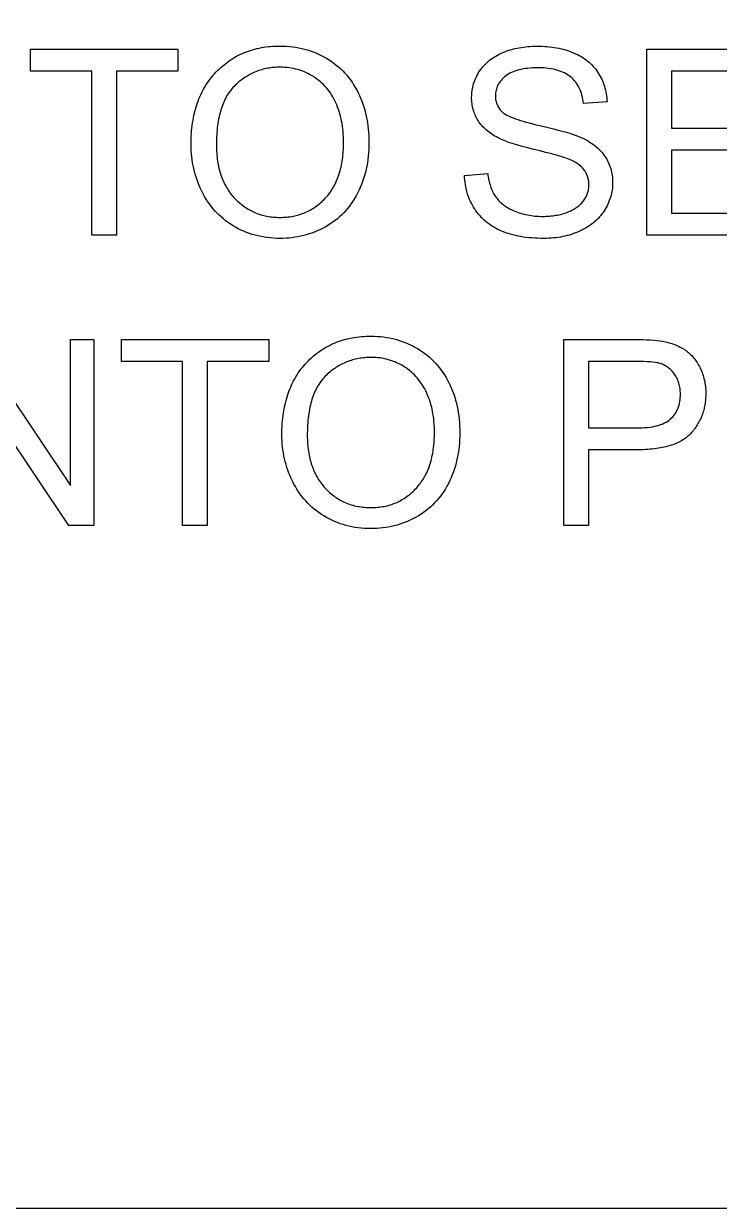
# Model space of a CAD drawing. Extents: x 0 to 4891, y -5350 to 5.
# Drawn here: x 1268 to 1615, y -5350 to -4759 of the extents above; entities that cross this region are included whole.
import ezdxf

# ---------------------------------------------------------------- set-up
doc = ezdxf.new("R2010")
doc.units = 0
doc.layers.add('Default_Layer', color=1, linetype='CONTINUOUS')

msp = doc.modelspace()

# ---------------------------------------------------------------- linework, layer by layer
at = {"layer": 'Default_Layer'}
for points in [[(0, -5350.08), (3813.58, -5350.08), (3813.58, -3124.06), (0, -3124.06), (0, -5350.08)], [(1302.39, -4864.93), (1302.39, -4783.16), (1271.85, -4783.16), (1271.85, -4772.22), (1345.33, -4772.22), (1345.33, -4783.16), (1314.66, -4783.16), (1314.66, -4864.93), (1302.39, -4864.93)], [(1351.85, -4819.78), (1351.86, -4818.35), (1351.89, -4816.93), (1351.96, -4815.54), (1352.04, -4814.17), (1352.15, -4812.81), (1352.28, -4811.48), (1352.44, -4810.16), (1352.62, -4808.87), (1352.83, -4807.59), (1353.06, -4806.34), (1353.31, -4805.1), (1353.59, -4803.88), (1353.89, -4802.69), (1354.22, -4801.51), (1354.57, -4800.35), (1354.94, -4799.21), (1355.34, -4798.09), (1355.77, -4796.99), (1356.22, -4795.91), (1356.69, -4794.85), (1357.18, -4793.81), (1357.7, -4792.79), (1358.25, -4791.79), (1358.82, -4790.81), (1359.41, -4789.85), (1360.03, -4788.91), (1360.67, -4787.99), (1361.34, -4787.08), (1362.03, -4786.2), (1362.74, -4785.34), (1363.48, -4784.49), (1364.24, -4783.67), (1365.02, -4782.86), (1365.82, -4782.08), (1366.63, -4781.33), (1367.45, -4780.6), (1368.29, -4779.9), (1369.14, -4779.22), (1370.01, -4778.57), (1370.89, -4777.94), (1371.78, -4777.34), (1372.69, -4776.77), (1373.61, -4776.22), (1374.55, -4775.69), (1375.5, -4775.19), (1376.47, -4774.72), (1377.45, -4774.27), (1378.44, -4773.85), (1379.45, -4773.46), (1380.47, -4773.09), (1381.5, -4772.74), (1382.55, -4772.42), (1383.61, -4772.13), (1384.69, -4771.86), (1385.78, -4771.61), (1386.89, -4771.4), (1388.01, -4771.21), (1389.14, -4771.04), (1390.29, -4770.9), (1391.45, -4770.78), (1392.63, -4770.69), (1393.82, -4770.63), (1395.02, -4770.59), (1396.24, -4770.58), (1397.84, -4770.6), (1399.41, -4770.68), (1400.97, -4770.8), (1402.5, -4770.96), (1404.02, -4771.18), (1405.51, -4771.44), (1406.99, -4771.75), (1408.45, -4772.11), (1409.88, -4772.52), (1411.3, -4772.98), (1412.7, -4773.48), (1414.07, -4774.03), (1415.43, -4774.63), (1416.77, -4775.28), (1418.09, -4775.97), (1419.39, -4776.71), (1420.66, -4777.5), (1421.89, -4778.32), (1423.08, -4779.19), (1424.23, -4780.09), (1425.35, -4781.02), (1426.42, -4782), (1427.46, -4783.01), (1428.46, -4784.07), (1429.42, -4785.16), (1430.34, -4786.28), (1431.23, -4787.45), (1432.07, -4788.65), (1432.88, -4789.9), (1433.65, -4791.18), (1434.38, -4792.5), (1435.07, -4793.85), (1435.73, -4795.23), (1436.34, -4796.63), (1436.92, -4798.06), (1437.45, -4799.51), (1437.94, -4800.98), (1438.38, -4802.48), (1438.79, -4803.99), (1439.15, -4805.54), (1439.47, -4807.1), (1439.74, -4808.69), (1439.98, -4810.3), (1440.17, -4811.93), (1440.32, -4813.59), (1440.42, -4815.27), (1440.49, -4816.98), (1440.51, -4818.71), (1440.49, -4820.46), (1440.42, -4822.18), (1440.31, -4823.89), (1440.15, -4825.57), (1439.95, -4827.23), (1439.71, -4828.86), (1439.42, -4830.48), (1439.09, -4832.06), (1438.71, -4833.63), (1438.29, -4835.17), (1437.82, -4836.69), (1437.31, -4838.19), (1436.75, -4839.66), (1436.15, -4841.11), (1435.51, -4842.54), (1434.82, -4843.94), (1434.09, -4845.31), (1433.32, -4846.64), (1432.52, -4847.92), (1431.67, -4849.17), (1430.8, -4850.37), (1429.88, -4851.53), (1428.93, -4852.65), (1427.94, -4853.72), (1426.91, -4854.76), (1425.85, -4855.75), (1424.75, -4856.7), (1423.61, -4857.61), (1422.44, -4858.48), (1421.23, -4859.3), (1419.98, -4860.08), (1418.69, -4860.82), (1417.38, -4861.51), (1416.06, -4862.16), (1414.72, -4862.76), (1413.37, -4863.31), (1412.01, -4863.82), (1410.63, -4864.29), (1409.25, -4864.71), (1407.85, -4865.09), (1406.43, -4865.43), (1405.01, -4865.71), (1403.57, -4865.96), (1402.11, -4866.16), (1400.65, -4866.31), (1399.17, -4866.43), (1397.68, -4866.49), (1396.18, -4866.51), (1394.55, -4866.49), (1392.95, -4866.42), (1391.37, -4866.29), (1389.81, -4866.12), (1388.27, -4865.9), (1386.75, -4865.63), (1385.26, -4865.3), (1383.78, -4864.93), (1382.33, -4864.51), (1380.9, -4864.04), (1379.49, -4863.53), (1378.11, -4862.96), (1376.74, -4862.34), (1375.4, -4861.67), (1374.08, -4860.96), (1372.78, -4860.19), (1371.51, -4859.38), (1370.28, -4858.54), (1369.09, -4857.66), (1367.94, -4856.74), (1366.82, -4855.79), (1365.75, -4854.8), (1364.72, -4853.77), (1363.72, -4852.71), (1362.76, -4851.62), (1361.85, -4850.48), (1360.97, -4849.31), (1360.13, -4848.11), (1359.33, -4846.87), (1358.56, -4845.59), (1357.84, -4844.28), (1357.16, -4842.93), (1356.52, -4841.55), (1355.91, -4840.17), (1355.35, -4838.78), (1354.83, -4837.38), (1354.36, -4835.96), (1353.92, -4834.54), (1353.53, -4833.11), (1353.17, -4831.67), (1352.86, -4830.22), (1352.59, -4828.76), (1352.36, -4827.29), (1352.18, -4825.8), (1352.03, -4824.31), (1351.93, -4822.81), (1351.87, -4821.3), (1351.85, -4819.78)], [(1488.13, -4835.15), (1499.7, -4834.14), (1499.81, -4835), (1499.94, -4835.84), (1500.09, -4836.66), (1500.25, -4837.46), (1500.43, -4838.24), (1500.62, -4839.01), (1500.83, -4839.75), (1501.06, -4840.48), (1501.31, -4841.18), (1501.57, -4841.87), (1501.85, -4842.54), (1502.14, -4843.18), (1502.46, -4843.81), (1502.79, -4844.42), (1503.13, -4845.01), (1503.5, -4845.58), (1503.89, -4846.13), (1504.31, -4846.66), (1504.75, -4847.18), (1505.22, -4847.69), (1505.71, -4848.19), (1506.24, -4848.67), (1506.78, -4849.14), (1507.35, -4849.6), (1507.95, -4850.04), (1508.57, -4850.47), (1509.22, -4850.89), (1509.9, -4851.3), (1510.6, -4851.69), (1511.33, -4852.07), (1512.08, -4852.44), (1512.86, -4852.79), (1513.65, -4853.12), (1514.46, -4853.43), (1515.28, -4853.72), (1516.12, -4853.98), (1516.96, -4854.23), (1517.82, -4854.45), (1518.69, -4854.65), (1519.57, -4854.83), (1520.47, -4854.99), (1521.38, -4855.13), (1522.3, -4855.25), (1523.23, -4855.34), (1524.18, -4855.42), (1525.13, -4855.47), (1526.1, -4855.5), (1527.08, -4855.51), (1527.96, -4855.5), (1528.81, -4855.48), (1529.66, -4855.44), (1530.49, -4855.38), (1531.31, -4855.31), (1532.12, -4855.22), (1532.91, -4855.11), (1533.69, -4854.99), (1534.46, -4854.85), (1535.22, -4854.7), (1535.96, -4854.52), (1536.69, -4854.34), (1537.41, -4854.13), (1538.11, -4853.91), (1538.8, -4853.68), (1539.48, -4853.42), (1540.14, -4853.16), (1540.78, -4852.88), (1541.4, -4852.59), (1541.99, -4852.29), (1542.57, -4851.97), (1543.12, -4851.65), (1543.65, -4851.31), (1544.16, -4850.96), (1544.65, -4850.6), (1545.11, -4850.22), (1545.56, -4849.84), (1545.98, -4849.44), (1546.38, -4849.03), (1546.76, -4848.61), (1547.11, -4848.18), (1547.45, -4847.73), (1547.77, -4847.27), (1548.07, -4846.81), (1548.35, -4846.33), (1548.61, -4845.86), (1548.85, -4845.38), (1549.07, -4844.89), (1549.26, -4844.4), (1549.44, -4843.91), (1549.6, -4843.41), (1549.73, -4842.9), (1549.84, -4842.39), (1549.94, -4841.87), (1550.01, -4841.35), (1550.06, -4840.83), (1550.09, -4840.3), (1550.1, -4839.76), (1550.09, -4839.22), (1550.06, -4838.69), (1550.02, -4838.17), (1549.95, -4837.65), (1549.86, -4837.15), (1549.75, -4836.65), (1549.62, -4836.16), (1549.47, -4835.69), (1549.3, -4835.22), (1549.12, -4834.75), (1548.91, -4834.3), (1548.68, -4833.86), (1548.43, -4833.42), (1548.17, -4833), (1547.88, -4832.58), (1547.57, -4832.18), (1547.25, -4831.77), (1546.89, -4831.37), (1546.51, -4830.98), (1546.1, -4830.6), (1545.67, -4830.22), (1545.21, -4829.86), (1544.73, -4829.5), (1544.22, -4829.16), (1543.69, -4828.82), (1543.13, -4828.48), (1542.54, -4828.16), (1541.93, -4827.85), (1541.29, -4827.54), (1540.63, -4827.24), (1539.94, -4826.95), (1539.23, -4826.67), (1538.15, -4826.29), (1536.8, -4825.85), (1535.16, -4825.36), (1533.23, -4824.82), (1531.03, -4824.24), (1528.54, -4823.6), (1525.77, -4822.92), (1522.72, -4822.18), (1519.65, -4821.41), (1516.81, -4820.66), (1514.22, -4819.91), (1511.86, -4819.18), (1510.77, -4818.82), (1509.74, -4818.46), (1508.77, -4818.1), (1507.86, -4817.75), (1507.01, -4817.4), (1506.22, -4817.05), (1505.49, -4816.71), (1504.82, -4816.37), (1504.01, -4815.92), (1503.22, -4815.47), (1502.45, -4815), (1501.71, -4814.52), (1501, -4814.03), (1500.32, -4813.53), (1499.66, -4813.01), (1499.02, -4812.48), (1498.41, -4811.93), (1497.83, -4811.38), (1497.28, -4810.81), (1496.75, -4810.22), (1496.25, -4809.63), (1495.77, -4809.02), (1495.32, -4808.4), (1494.9, -4807.76), (1494.5, -4807.11), (1494.14, -4806.45), (1493.8, -4805.78), (1493.48, -4805.1), (1493.19, -4804.41), (1492.93, -4803.71), (1492.69, -4803), (1492.48, -4802.28), (1492.29, -4801.55), (1492.12, -4800.81), (1491.99, -4800.07), (1491.87, -4799.31), (1491.78, -4798.54), (1491.72, -4797.77), (1491.68, -4796.99), (1491.67, -4796.19), (1491.69, -4795.32), (1491.73, -4794.45), (1491.81, -4793.59), (1491.92, -4792.74), (1492.06, -4791.9), (1492.23, -4791.06), (1492.43, -4790.23), (1492.67, -4789.41), (1492.93, -4788.59), (1493.23, -4787.79), (1493.55, -4786.99), (1493.91, -4786.2), (1494.3, -4785.41), (1494.72, -4784.63), (1495.17, -4783.86), (1495.65, -4783.1), (1496.17, -4782.35), (1496.71, -4781.61), (1497.28, -4780.91), (1497.88, -4780.22), (1498.5, -4779.56), (1499.16, -4778.92), (1499.84, -4778.3), (1500.56, -4777.71), (1501.3, -4777.14), (1502.07, -4776.59), (1502.87, -4776.07), (1503.69, -4775.57), (1504.55, -4775.09), (1505.43, -4774.64), (1506.35, -4774.21), (1507.29, -4773.8), (1508.25, -4773.42), (1509.23, -4773.06), (1510.22, -4772.73), (1511.22, -4772.42), (1512.24, -4772.14), (1513.27, -4771.88), (1514.31, -4771.64), (1515.37, -4771.43), (1516.44, -4771.25), (1517.52, -4771.09), (1518.62, -4770.95), (1519.73, -4770.84), (1520.85, -4770.75), (1521.99, -4770.69), (1523.14, -4770.66), (1524.3, -4770.64), (1525.58, -4770.66), (1526.84, -4770.7), (1528.08, -4770.76), (1529.3, -4770.85), (1530.5, -4770.97), (1531.69, -4771.11), (1532.85, -4771.28), (1533.99, -4771.48), (1535.12, -4771.7), (1536.22, -4771.95), (1537.31, -4772.23), (1538.38, -4772.53), (1539.42, -4772.86), (1540.45, -4773.21), (1541.46, -4773.59), (1542.45, -4773.99), (1543.43, -4774.42), (1544.37, -4774.87), (1545.29, -4775.34), (1546.18, -4775.84), (1547.03, -4776.36), (1547.86, -4776.91), (1548.67, -4777.48), (1549.44, -4778.07), (1550.18, -4778.69), (1550.9, -4779.34), (1551.59, -4780.01), (1552.25, -4780.71), (1552.88, -4781.43), (1553.48, -4782.17), (1554.05, -4782.94), (1554.59, -4783.73), (1555.11, -4784.55), (1555.59, -4785.37), (1556.05, -4786.21), (1556.47, -4787.07), (1556.86, -4787.93), (1557.22, -4788.81), (1557.55, -4789.7), (1557.85, -4790.61), (1558.12, -4791.53), (1558.36, -4792.46), (1558.57, -4793.41), (1558.74, -4794.37), (1558.89, -4795.34), (1559.01, -4796.33), (1559.09, -4797.33), (1559.15, -4798.34), (1547.38, -4799.23), (1547.25, -4798.15), (1547.08, -4797.1), (1546.87, -4796.08), (1546.63, -4795.1), (1546.35, -4794.15), (1546.03, -4793.24), (1545.68, -4792.36), (1545.3, -4791.51), (1544.88, -4790.7), (1544.42, -4789.92), (1543.93, -4789.17), (1543.4, -4788.46), (1542.84, -4787.78), (1542.24, -4787.14), (1541.6, -4786.52), (1540.93, -4785.95), (1540.23, -4785.4), (1539.49, -4784.89), (1538.71, -4784.42), (1537.89, -4783.98), (1537.02, -4783.58), (1536.12, -4783.21), (1535.17, -4782.88), (1534.18, -4782.58), (1533.15, -4782.32), (1532.09, -4782.09), (1530.98, -4781.9), (1529.82, -4781.74), (1528.63, -4781.61), (1527.4, -4781.53), (1526.12, -4781.47), (1524.81, -4781.46), (1523.44, -4781.47), (1522.12, -4781.52), (1520.85, -4781.6), (1519.62, -4781.71), (1518.44, -4781.86), (1517.31, -4782.03), (1516.22, -4782.24), (1515.18, -4782.48), (1514.19, -4782.76), (1513.24, -4783.06), (1512.34, -4783.4), (1511.49, -4783.77), (1510.69, -4784.17), (1509.93, -4784.6), (1509.22, -4785.07), (1508.56, -4785.57), (1507.94, -4786.08), (1507.37, -4786.61), (1506.84, -4787.15), (1506.34, -4787.7), (1505.89, -4788.26), (1505.47, -4788.84), (1505.1, -4789.44), (1504.76, -4790.04), (1504.46, -4790.66), (1504.21, -4791.29), (1503.99, -4791.94), (1503.81, -4792.6), (1503.67, -4793.27), (1503.58, -4793.96), (1503.52, -4794.66), (1503.5, -4795.37), (1503.51, -4795.99), (1503.55, -4796.59), (1503.62, -4797.18), (1503.72, -4797.76), (1503.85, -4798.32), (1504, -4798.87), (1504.19, -4799.4), (1504.4, -4799.92), (1504.64, -4800.43), (1504.9, -4800.92), (1505.2, -4801.4), (1505.52, -4801.87), (1505.88, -4802.32), (1506.26, -4802.76), (1506.66, -4803.18), (1507.1, -4803.59), (1507.59, -4803.99), (1508.16, -4804.4), (1508.83, -4804.81), (1509.58, -4805.22), (1510.43, -4805.63), (1511.36, -4806.04), (1512.38, -4806.45), (1513.49, -4806.86), (1514.69, -4807.28), (1515.97, -4807.7), (1517.35, -4808.12), (1518.82, -4808.54), (1520.37, -4808.96), (1522.01, -4809.38), (1523.75, -4809.8), (1525.57, -4810.23), (1529.17, -4811.06), (1532.47, -4811.86), (1535.48, -4812.63), (1538.2, -4813.38), (1540.62, -4814.1), (1541.72, -4814.45), (1542.75, -4814.8), (1543.7, -4815.13), (1544.58, -4815.47), (1545.39, -4815.79), (1546.12, -4816.11), (1547.12, -4816.59), (1548.08, -4817.08), (1549.01, -4817.58), (1549.9, -4818.1), (1550.77, -4818.64), (1551.6, -4819.2), (1552.39, -4819.76), (1553.16, -4820.35), (1553.89, -4820.95), (1554.58, -4821.57), (1555.25, -4822.2), (1555.88, -4822.85), (1556.48, -4823.51), (1557.04, -4824.19), (1557.57, -4824.89), (1558.07, -4825.6), (1558.54, -4826.32), (1558.98, -4827.05), (1559.38, -4827.79), (1559.76, -4828.55), (1560.11, -4829.33), (1560.42, -4830.12), (1560.71, -4830.92), (1560.97, -4831.73), (1561.19, -4832.56), (1561.39, -4833.4), (1561.55, -4834.26), (1561.69, -4835.13), (1561.79, -4836.02), (1561.87, -4836.91), (1561.91, -4837.83), (1561.93, -4838.75), (1561.91, -4839.67), (1561.86, -4840.59), (1561.78, -4841.5), (1561.67, -4842.4), (1561.52, -4843.3), (1561.33, -4844.19), (1561.12, -4845.07), (1560.87, -4845.95), (1560.59, -4846.82), (1560.27, -4847.68), (1559.93, -4848.54), (1559.55, -4849.39), (1559.13, -4850.23), (1558.69, -4851.07), (1558.21, -4851.9), (1557.69, -4852.73), (1557.15, -4853.53), (1556.58, -4854.31), (1555.97, -4855.07), (1555.34, -4855.81), (1554.68, -4856.52), (1553.99, -4857.21), (1553.27, -4857.88), (1552.52, -4858.53), (1551.75, -4859.16), (1550.94, -4859.76), (1550.1, -4860.34), (1549.24, -4860.9), (1548.34, -4861.43), (1547.42, -4861.95), (1546.47, -4862.44), (1545.49, -4862.91), (1544.49, -4863.35), (1543.48, -4863.75), (1542.45, -4864.14), (1541.41, -4864.49), (1540.35, -4864.81), (1539.27, -4865.11), (1538.18, -4865.37), (1537.08, -4865.61), (1535.95, -4865.82), (1534.82, -4866.01), (1533.66, -4866.16), (1532.49, -4866.29), (1531.31, -4866.39), (1530.1, -4866.46), (1528.89, -4866.5), (1527.65, -4866.51), (1526.1, -4866.5), (1524.57, -4866.46), (1523.08, -4866.39), (1521.61, -4866.29), (1520.18, -4866.16), (1518.78, -4866), (1517.42, -4865.81), (1516.08, -4865.6), (1514.78, -4865.35), (1513.5, -4865.08), (1512.26, -4864.78), (1511.05, -4864.45), (1509.88, -4864.09), (1508.73, -4863.71), (1507.61, -4863.29), (1506.53, -4862.85), (1505.49, -4862.37), (1504.47, -4861.87), (1503.48, -4861.34), (1502.52, -4860.78), (1501.59, -4860.2), (1500.68, -4859.58), (1499.81, -4858.94), (1498.96, -4858.26), (1498.14, -4857.56), (1497.35, -4856.83), (1496.58, -4856.07), (1495.85, -4855.28), (1495.14, -4854.46), (1494.46, -4853.62), (1493.81, -4852.75), (1493.19, -4851.84), (1492.6, -4850.91), (1492.06, -4849.96), (1491.55, -4849), (1491.07, -4848.02), (1490.63, -4847.03), (1490.22, -4846.03), (1489.85, -4845.01), (1489.52, -4843.97), (1489.22, -4842.92), (1488.96, -4841.85), (1488.73, -4840.77), (1488.54, -4839.68), (1488.38, -4838.57), (1488.26, -4837.44), (1488.18, -4836.3), (1488.13, -4835.15)], [(1578.94, -4864.93), (1578.94, -4772.22), (1645.98, -4772.22), (1645.98, -4783.16), (1591.21, -4783.16), (1591.21, -4811.56), (1642.5, -4811.56), (1642.5, -4822.44), (1591.21, -4822.44), (1591.21, -4853.99), (1648.13, -4853.99), (1648.13, -4864.93), (1578.94, -4864.93)], [(1364.49, -4819.97), (1364.5, -4821.01), (1364.53, -4822.04), (1364.57, -4823.05), (1364.63, -4824.05), (1364.71, -4825.03), (1364.81, -4826.01), (1364.92, -4826.96), (1365.06, -4827.91), (1365.2, -4828.84), (1365.37, -4829.75), (1365.56, -4830.65), (1365.76, -4831.54), (1365.98, -4832.42), (1366.21, -4833.28), (1366.47, -4834.12), (1366.74, -4834.96), (1367.03, -4835.78), (1367.34, -4836.58), (1367.66, -4837.37), (1368, -4838.15), (1368.36, -4838.92), (1368.74, -4839.67), (1369.13, -4840.4), (1369.55, -4841.12), (1369.98, -4841.83), (1370.42, -4842.53), (1370.89, -4843.21), (1371.37, -4843.87), (1371.87, -4844.53), (1372.39, -4845.17), (1372.92, -4845.79), (1373.47, -4846.4), (1374.04, -4847), (1374.62, -4847.57), (1375.21, -4848.12), (1375.81, -4848.66), (1376.41, -4849.17), (1377.03, -4849.67), (1377.65, -4850.15), (1378.28, -4850.61), (1378.92, -4851.05), (1379.57, -4851.47), (1380.23, -4851.88), (1380.9, -4852.26), (1381.57, -4852.63), (1382.26, -4852.98), (1382.95, -4853.3), (1383.66, -4853.61), (1384.37, -4853.9), (1385.09, -4854.18), (1385.82, -4854.43), (1386.56, -4854.67), (1387.3, -4854.88), (1388.06, -4855.08), (1388.83, -4855.26), (1389.6, -4855.42), (1390.38, -4855.56), (1391.18, -4855.68), (1391.98, -4855.78), (1392.79, -4855.87), (1393.6, -4855.93), (1394.43, -4855.98), (1395.27, -4856.01), (1396.11, -4856.02), (1396.98, -4856.01), (1397.83, -4855.98), (1398.67, -4855.93), (1399.5, -4855.86), (1400.32, -4855.78), (1401.13, -4855.67), (1401.94, -4855.55), (1402.73, -4855.41), (1403.51, -4855.25), (1404.29, -4855.07), (1405.05, -4854.87), (1405.81, -4854.65), (1406.55, -4854.41), (1407.29, -4854.15), (1408.01, -4853.88), (1408.73, -4853.58), (1409.44, -4853.27), (1410.13, -4852.94), (1410.82, -4852.58), (1411.5, -4852.21), (1412.17, -4851.82), (1412.83, -4851.41), (1413.47, -4850.99), (1414.11, -4850.54), (1414.74, -4850.07), (1415.36, -4849.59), (1415.97, -4849.08), (1416.57, -4848.56), (1417.17, -4848.02), (1417.75, -4847.46), (1418.32, -4846.88), (1418.88, -4846.28), (1419.43, -4845.66), (1419.97, -4845.03), (1420.49, -4844.38), (1420.99, -4843.72), (1421.47, -4843.04), (1421.93, -4842.34), (1422.38, -4841.63), (1422.81, -4840.9), (1423.22, -4840.15), (1423.62, -4839.39), (1423.99, -4838.62), (1424.35, -4837.83), (1424.69, -4837.02), (1425.02, -4836.19), (1425.33, -4835.36), (1425.62, -4834.5), (1425.89, -4833.63), (1426.14, -4832.74), (1426.38, -4831.84), (1426.6, -4830.92), (1426.8, -4829.98), (1426.98, -4829.03), (1427.15, -4828.06), (1427.3, -4827.08), (1427.43, -4826.08), (1427.55, -4825.07), (1427.64, -4824.04), (1427.72, -4822.99), (1427.78, -4821.93), (1427.83, -4820.85), (1427.85, -4819.75), (1427.86, -4818.64), (1427.85, -4817.24), (1427.8, -4815.86), (1427.73, -4814.5), (1427.62, -4813.16), (1427.48, -4811.85), (1427.32, -4810.56), (1427.12, -4809.29), (1426.9, -4808.05), (1426.64, -4806.83), (1426.35, -4805.63), (1426.04, -4804.45), (1425.69, -4803.3), (1425.31, -4802.17), (1424.91, -4801.06), (1424.47, -4799.97), (1424, -4798.91), (1423.51, -4797.87), (1423, -4796.85), (1422.45, -4795.87), (1421.88, -4794.92), (1421.28, -4793.99), (1420.65, -4793.1), (1419.99, -4792.23), (1419.31, -4791.4), (1418.59, -4790.6), (1417.85, -4789.83), (1417.08, -4789.08), (1416.28, -4788.37), (1415.46, -4787.69), (1414.6, -4787.03), (1413.72, -4786.41), (1412.81, -4785.82), (1411.89, -4785.25), (1410.95, -4784.72), (1409.99, -4784.23), (1409.03, -4783.77), (1408.05, -4783.35), (1407.05, -4782.97), (1406.04, -4782.62), (1405.02, -4782.31), (1403.98, -4782.04), (1402.92, -4781.8), (1401.86, -4781.6), (1400.77, -4781.43), (1399.68, -4781.31), (1398.57, -4781.21), (1397.44, -4781.16), (1396.3, -4781.14), (1395.49, -4781.15), (1394.69, -4781.18), (1393.89, -4781.22), (1393.1, -4781.28), (1392.32, -4781.36), (1391.55, -4781.46), (1390.78, -4781.57), (1390.02, -4781.7), (1389.26, -4781.85), (1388.51, -4782.02), (1387.77, -4782.2), (1387.04, -4782.4), (1386.31, -4782.62), (1385.59, -4782.86), (1384.88, -4783.11), (1384.18, -4783.39), (1383.48, -4783.67), (1382.79, -4783.98), (1382.1, -4784.31), (1381.43, -4784.65), (1380.76, -4785.01), (1380.1, -4785.39), (1379.44, -4785.78), (1378.79, -4786.19), (1378.15, -4786.62), (1377.51, -4787.07), (1376.89, -4787.53), (1376.27, -4788.02), (1375.65, -4788.52), (1375.05, -4789.03), (1374.45, -4789.57), (1373.85, -4790.12), (1373.28, -4790.69), (1372.72, -4791.28), (1372.18, -4791.9), (1371.66, -4792.54), (1371.16, -4793.2), (1370.67, -4793.89), (1370.21, -4794.6), (1369.76, -4795.33), (1369.33, -4796.09), (1368.92, -4796.87), (1368.53, -4797.67), (1368.15, -4798.5), (1367.79, -4799.35), (1367.46, -4800.22), (1367.14, -4801.12), (1366.83, -4802.04), (1366.55, -4802.99), (1366.29, -4803.95), (1366.04, -4804.95), (1365.81, -4805.96), (1365.6, -4807), (1365.41, -4808.06), (1365.23, -4809.15), (1365.08, -4810.25), (1364.94, -4811.39), (1364.82, -4812.54), (1364.72, -4813.72), (1364.64, -4814.92), (1364.58, -4816.15), (1364.53, -4817.4), (1364.5, -4818.67), (1364.49, -4819.97)], [(1230.43, -5009.63), (1230.43, -4916.92), (1243.01, -4916.92), (1291.7, -4989.71), (1291.7, -4916.92), (1303.47, -4916.92), (1303.47, -5009.63), (1290.88, -5009.63), (1242.19, -4936.77), (1242.19, -5009.63), (1230.43, -5009.63)], [(1347.67, -5009.63), (1347.67, -4927.86), (1317.13, -4927.86), (1317.13, -4916.92), (1390.61, -4916.92), (1390.61, -4927.86), (1359.94, -4927.86), (1359.94, -5009.63), (1347.67, -5009.63)], [(1397.13, -4964.47), (1397.14, -4963.04), (1397.17, -4961.63), (1397.24, -4960.23), (1397.32, -4958.86), (1397.43, -4957.51), (1397.56, -4956.17), (1397.72, -4954.86), (1397.9, -4953.56), (1398.11, -4952.28), (1398.34, -4951.03), (1398.59, -4949.79), (1398.87, -4948.58), (1399.17, -4947.38), (1399.5, -4946.2), (1399.85, -4945.04), (1400.22, -4943.9), (1400.62, -4942.79), (1401.05, -4941.69), (1401.5, -4940.61), (1401.97, -4939.55), (1402.46, -4938.51), (1402.98, -4937.49), (1403.53, -4936.49), (1404.1, -4935.51), (1404.69, -4934.54), (1405.31, -4933.6), (1405.95, -4932.68), (1406.62, -4931.78), (1407.31, -4930.89), (1408.02, -4930.03), (1408.76, -4929.19), (1409.52, -4928.36), (1410.3, -4927.56), (1411.1, -4926.78), (1411.91, -4926.02), (1412.73, -4925.3), (1413.57, -4924.59), (1414.42, -4923.91), (1415.29, -4923.26), (1416.17, -4922.64), (1417.06, -4922.04), (1417.97, -4921.46), (1418.89, -4920.91), (1419.83, -4920.39), (1420.78, -4919.89), (1421.75, -4919.41), (1422.73, -4918.97), (1423.72, -4918.55), (1424.73, -4918.15), (1425.75, -4917.78), (1426.78, -4917.43), (1427.83, -4917.11), (1428.89, -4916.82), (1429.97, -4916.55), (1431.06, -4916.31), (1432.17, -4916.09), (1433.29, -4915.9), (1434.42, -4915.73), (1435.57, -4915.59), (1436.73, -4915.48), (1437.91, -4915.39), (1439.1, -4915.32), (1440.3, -4915.29), (1441.52, -4915.27), (1443.12, -4915.3), (1444.69, -4915.37), (1446.25, -4915.49), (1447.78, -4915.66), (1449.3, -4915.87), (1450.79, -4916.14), (1452.27, -4916.45), (1453.73, -4916.81), (1455.16, -4917.21), (1456.58, -4917.67), (1457.98, -4918.17), (1459.35, -4918.72), (1460.71, -4919.32), (1462.05, -4919.97), (1463.37, -4920.66), (1464.67, -4921.41), (1465.94, -4922.19), (1467.17, -4923.02), (1468.36, -4923.88), (1469.51, -4924.78), (1470.63, -4925.72), (1471.7, -4926.69), (1472.74, -4927.71), (1473.74, -4928.76), (1474.7, -4929.85), (1475.62, -4930.98), (1476.51, -4932.14), (1477.35, -4933.35), (1478.16, -4934.59), (1478.93, -4935.87), (1479.66, -4937.19), (1480.35, -4938.55), (1481.01, -4939.92), (1481.62, -4941.33), (1482.2, -4942.75), (1482.73, -4944.2), (1483.22, -4945.67), (1483.66, -4947.17), (1484.07, -4948.69), (1484.43, -4950.23), (1484.75, -4951.79), (1485.02, -4953.38), (1485.26, -4954.99), (1485.45, -4956.63), (1485.6, -4958.29), (1485.7, -4959.97), (1485.77, -4961.67), (1485.79, -4963.4), (1485.77, -4965.15), (1485.7, -4966.88), (1485.59, -4968.58), (1485.43, -4970.26), (1485.23, -4971.92), (1484.99, -4973.56), (1484.7, -4975.17), (1484.37, -4976.76), (1483.99, -4978.32), (1483.57, -4979.87), (1483.1, -4981.38), (1482.59, -4982.88), (1482.03, -4984.35), (1481.43, -4985.8), (1480.79, -4987.23), (1480.1, -4988.63), (1479.37, -4990), (1478.6, -4991.33), (1477.8, -4992.62), (1476.95, -4993.86), (1476.08, -4995.06), (1475.16, -4996.22), (1474.21, -4997.34), (1473.22, -4998.42), (1472.19, -4999.45), (1471.13, -5000.44), (1470.03, -5001.39), (1468.89, -5002.3), (1467.72, -5003.17), (1466.51, -5003.99), (1465.26, -5004.78), (1463.97, -5005.52), (1462.66, -5006.21), (1461.34, -5006.85), (1460, -5007.45), (1458.65, -5008.01), (1457.29, -5008.52), (1455.91, -5008.98), (1454.53, -5009.41), (1453.13, -5009.79), (1451.71, -5010.12), (1450.29, -5010.41), (1448.85, -5010.65), (1447.39, -5010.85), (1445.93, -5011.01), (1444.45, -5011.12), (1442.96, -5011.19), (1441.46, -5011.21), (1439.83, -5011.18), (1438.23, -5011.11), (1436.65, -5010.99), (1435.09, -5010.81), (1433.55, -5010.59), (1432.03, -5010.32), (1430.54, -5010), (1429.06, -5009.63), (1427.61, -5009.21), (1426.18, -5008.74), (1424.77, -5008.22), (1423.39, -5007.65), (1422.02, -5007.03), (1420.68, -5006.37), (1419.36, -5005.65), (1418.06, -5004.88), (1416.79, -5004.08), (1415.56, -5003.23), (1414.37, -5002.35), (1413.22, -5001.43), (1412.1, -5000.48), (1411.03, -4999.49), (1410, -4998.47), (1409, -4997.41), (1408.04, -4996.31), (1407.12, -4995.18), (1406.25, -4994.01), (1405.41, -4992.8), (1404.61, -4991.56), (1403.84, -4990.28), (1403.12, -4988.97), (1402.44, -4987.62), (1401.8, -4986.25), (1401.19, -4984.86), (1400.63, -4983.47), (1400.11, -4982.07), (1399.64, -4980.66), (1399.2, -4979.24), (1398.81, -4977.8), (1398.45, -4976.36), (1398.14, -4974.91), (1397.87, -4973.45), (1397.64, -4971.98), (1397.46, -4970.5), (1397.31, -4969.01), (1397.21, -4967.51), (1397.15, -4965.99), (1397.13, -4964.47)], [(1537.58, -5009.63), (1537.58, -4916.92), (1572.55, -4916.92), (1574.79, -4916.93), (1576.9, -4916.97), (1578.87, -4917.04), (1580.7, -4917.14), (1582.39, -4917.26), (1583.95, -4917.42), (1585.37, -4917.59), (1586.66, -4917.8), (1587.5, -4917.95), (1588.33, -4918.12), (1589.14, -4918.3), (1589.93, -4918.5), (1590.71, -4918.72), (1591.47, -4918.95), (1592.21, -4919.2), (1592.93, -4919.46), (1593.64, -4919.74), (1594.33, -4920.04), (1595, -4920.35), (1595.66, -4920.68), (1596.29, -4921.03), (1596.91, -4921.39), (1597.52, -4921.77), (1598.1, -4922.17), (1598.67, -4922.57), (1599.23, -4923), (1599.77, -4923.44), (1600.3, -4923.91), (1600.81, -4924.4), (1601.31, -4924.9), (1601.79, -4925.43), (1602.26, -4925.98), (1602.72, -4926.54), (1603.16, -4927.13), (1603.58, -4927.74), (1604, -4928.37), (1604.39, -4929.02), (1604.78, -4929.68), (1605.15, -4930.37), (1605.5, -4931.08), (1605.85, -4931.81), (1606.17, -4932.54), (1606.47, -4933.28), (1606.75, -4934.03), (1607, -4934.79), (1607.24, -4935.56), (1607.45, -4936.34), (1607.64, -4937.12), (1607.8, -4937.92), (1607.95, -4938.72), (1608.07, -4939.53), (1608.17, -4940.36), (1608.25, -4941.19), (1608.3, -4942.03), (1608.34, -4942.87), (1608.35, -4943.73), (1608.32, -4945.19), (1608.28, -4945.92), (1608.23, -4946.63), (1608.16, -4947.34), (1608.08, -4948.04), (1607.99, -4948.73), (1607.88, -4949.42), (1607.75, -4950.1), (1607.61, -4950.77), (1607.46, -4951.44), (1607.29, -4952.09), (1607.11, -4952.74), (1606.91, -4953.39), (1606.69, -4954.03), (1606.47, -4954.66), (1606.22, -4955.28), (1605.97, -4955.89), (1605.7, -4956.5), (1605.41, -4957.11), (1605.11, -4957.7), (1604.79, -4958.29), (1604.46, -4958.87), (1604.11, -4959.44), (1603.75, -4960.01), (1603.38, -4960.57), (1602.99, -4961.12), (1602.59, -4961.67), (1602.17, -4962.2), (1601.73, -4962.74), (1601.29, -4963.26), (1600.82, -4963.78), (1600.34, -4964.28), (1599.83, -4964.77), (1599.3, -4965.24), (1598.75, -4965.69), (1598.17, -4966.13), (1597.57, -4966.55), (1596.95, -4966.96), (1596.3, -4967.35), (1595.63, -4967.72), (1594.93, -4968.08), (1594.21, -4968.42), (1593.47, -4968.75), (1592.7, -4969.06), (1591.91, -4969.35), (1591.1, -4969.63), (1590.26, -4969.9), (1589.4, -4970.14), (1588.51, -4970.37), (1587.61, -4970.59), (1586.67, -4970.79), (1585.72, -4970.97), (1584.74, -4971.14), (1583.73, -4971.29), (1582.7, -4971.43), (1581.65, -4971.55), (1580.58, -4971.65), (1579.48, -4971.74), (1578.36, -4971.81), (1577.21, -4971.86), (1576.04, -4971.9), (1574.85, -4971.93), (1573.63, -4971.94), (1549.85, -4971.94), (1549.85, -5009.63), (1537.58, -5009.63)], [(1409.77, -4964.66), (1409.78, -4965.7), (1409.81, -4966.73), (1409.85, -4967.74), (1409.91, -4968.74), (1409.99, -4969.73), (1410.09, -4970.7), (1410.2, -4971.66), (1410.34, -4972.6), (1410.48, -4973.53), (1410.65, -4974.45), (1410.84, -4975.35), (1411.04, -4976.24), (1411.26, -4977.11), (1411.49, -4977.97), (1411.75, -4978.82), (1412.02, -4979.65), (1412.31, -4980.47), (1412.62, -4981.28), (1412.94, -4982.07), (1413.28, -4982.84), (1413.64, -4983.61), (1414.02, -4984.36), (1414.41, -4985.09), (1414.83, -4985.82), (1415.26, -4986.53), (1415.7, -4987.22), (1416.17, -4987.9), (1416.65, -4988.57), (1417.15, -4989.22), (1417.67, -4989.86), (1418.2, -4990.49), (1418.75, -4991.1), (1419.32, -4991.69), (1419.9, -4992.26), (1420.49, -4992.82), (1421.09, -4993.35), (1421.69, -4993.87), (1422.31, -4994.36), (1422.93, -4994.84), (1423.56, -4995.3), (1424.2, -4995.74), (1424.85, -4996.17), (1425.51, -4996.57), (1426.18, -4996.96), (1426.85, -4997.32), (1427.54, -4997.67), (1428.23, -4998), (1428.94, -4998.31), (1429.65, -4998.6), (1430.37, -4998.87), (1431.1, -4999.12), (1431.84, -4999.36), (1432.58, -4999.57), (1433.34, -4999.77), (1434.11, -4999.95), (1434.88, -5000.11), (1435.66, -5000.25), (1436.46, -5000.37), (1437.26, -5000.48), (1438.07, -5000.56), (1438.88, -5000.63), (1439.71, -5000.67), (1440.55, -5000.7), (1441.39, -5000.71), (1442.25, -5000.7), (1443.11, -5000.67), (1443.95, -5000.62), (1444.78, -5000.56), (1445.6, -5000.47), (1446.41, -5000.37), (1447.22, -5000.24), (1448.01, -5000.1), (1448.79, -4999.94), (1449.57, -4999.76), (1450.33, -4999.56), (1451.09, -4999.34), (1451.83, -4999.1), (1452.57, -4998.85), (1453.29, -4998.57), (1454.01, -4998.28), (1454.72, -4997.96), (1455.41, -4997.63), (1456.1, -4997.28), (1456.78, -4996.91), (1457.45, -4996.52), (1458.11, -4996.11), (1458.75, -4995.68), (1459.39, -4995.23), (1460.02, -4994.77), (1460.64, -4994.28), (1461.25, -4993.78), (1461.85, -4993.25), (1462.45, -4992.71), (1463.03, -4992.15), (1463.6, -4991.57), (1464.16, -4990.97), (1464.71, -4990.35), (1465.25, -4989.72), (1465.77, -4989.07), (1466.27, -4988.41), (1466.75, -4987.73), (1467.21, -4987.03), (1467.66, -4986.32), (1468.09, -4985.59), (1468.5, -4984.85), (1468.9, -4984.09), (1469.27, -4983.31), (1469.63, -4982.52), (1469.97, -4981.71), (1470.3, -4980.89), (1470.61, -4980.05), (1470.9, -4979.19), (1471.17, -4978.32), (1471.42, -4977.43), (1471.66, -4976.53), (1471.88, -4975.61), (1472.08, -4974.68), (1472.26, -4973.72), (1472.43, -4972.76), (1472.58, -4971.77), (1472.71, -4970.77), (1472.83, -4969.76), (1472.92, -4968.73), (1473, -4967.68), (1473.06, -4966.62), (1473.11, -4965.54), (1473.13, -4964.45), (1473.14, -4963.34), (1473.13, -4961.93), (1473.08, -4960.55), (1473.01, -4959.19), (1472.9, -4957.86), (1472.76, -4956.54), (1472.6, -4955.25), (1472.4, -4953.99), (1472.18, -4952.74), (1471.92, -4951.52), (1471.63, -4950.32), (1471.32, -4949.15), (1470.97, -4947.99), (1470.59, -4946.86), (1470.19, -4945.75), (1469.75, -4944.67), (1469.28, -4943.6), (1468.79, -4942.56), (1468.28, -4941.55), (1467.73, -4940.56), (1467.16, -4939.61), (1466.56, -4938.68), (1465.93, -4937.79), (1465.27, -4936.93), (1464.59, -4936.09), (1463.87, -4935.29), (1463.13, -4934.52), (1462.36, -4933.78), (1461.56, -4933.06), (1460.74, -4932.38), (1459.88, -4931.73), (1459, -4931.11), (1458.09, -4930.51), (1457.17, -4929.95), (1456.23, -4929.42), (1455.27, -4928.92), (1454.31, -4928.47), (1453.33, -4928.05), (1452.33, -4927.66), (1451.32, -4927.31), (1450.3, -4927), (1449.26, -4926.73), (1448.2, -4926.49), (1447.14, -4926.29), (1446.05, -4926.13), (1444.96, -4926), (1443.85, -4925.91), (1442.72, -4925.85), (1441.58, -4925.83), (1440.77, -4925.84), (1439.97, -4925.87), (1439.17, -4925.91), (1438.38, -4925.97), (1437.6, -4926.05), (1436.83, -4926.15), (1436.06, -4926.26), (1435.3, -4926.4), (1434.54, -4926.54), (1433.79, -4926.71), (1433.05, -4926.9), (1432.32, -4927.1), (1431.59, -4927.32), (1430.87, -4927.55), (1430.16, -4927.81), (1429.46, -4928.08), (1428.76, -4928.37), (1428.07, -4928.68), (1427.38, -4929), (1426.71, -4929.34), (1426.04, -4929.7), (1425.37, -4930.08), (1424.72, -4930.47), (1424.07, -4930.89), (1423.43, -4931.31), (1422.79, -4931.76), (1422.17, -4932.23), (1421.55, -4932.71), (1420.93, -4933.21), (1420.33, -4933.73), (1419.73, -4934.26), (1419.13, -4934.81), (1418.56, -4935.38), (1418, -4935.98), (1417.46, -4936.59), (1416.94, -4937.23), (1416.44, -4937.89), (1415.95, -4938.58), (1415.49, -4939.29), (1415.04, -4940.02), (1414.61, -4940.78), (1414.2, -4941.56), (1413.8, -4942.36), (1413.43, -4943.19), (1413.07, -4944.04), (1412.74, -4944.92), (1412.42, -4945.81), (1412.11, -4946.73), (1411.83, -4947.68), (1411.57, -4948.65), (1411.32, -4949.64), (1411.09, -4950.65), (1410.88, -4951.69), (1410.69, -4952.75), (1410.51, -4953.84), (1410.36, -4954.95), (1410.22, -4956.08), (1410.1, -4957.24), (1410, -4958.42), (1409.92, -4959.62), (1409.86, -4960.84), (1409.81, -4962.09), (1409.78, -4963.37), (1409.77, -4964.66)], [(1549.85, -4961), (1573.82, -4961), (1575.28, -4960.98), (1576.68, -4960.93), (1578.04, -4960.84), (1579.33, -4960.72), (1580.58, -4960.56), (1581.77, -4960.37), (1582.9, -4960.15), (1583.98, -4959.89), (1585.01, -4959.59), (1585.99, -4959.27), (1586.91, -4958.9), (1587.78, -4958.51), (1588.59, -4958.07), (1589.35, -4957.61), (1590.05, -4957.1), (1590.39, -4956.84), (1590.7, -4956.57), (1591.31, -4956), (1591.88, -4955.41), (1592.4, -4954.78), (1592.89, -4954.13), (1593.34, -4953.45), (1593.75, -4952.74), (1594.12, -4952.01), (1594.45, -4951.24), (1594.74, -4950.45), (1595, -4949.63), (1595.21, -4948.78), (1595.39, -4947.9), (1595.52, -4947), (1595.62, -4946.06), (1595.68, -4945.1), (1595.7, -4944.11), (1595.69, -4943.39), (1595.65, -4942.68), (1595.6, -4941.99), (1595.51, -4941.31), (1595.41, -4940.64), (1595.28, -4939.99), (1595.13, -4939.35), (1594.96, -4938.72), (1594.76, -4938.11), (1594.54, -4937.5), (1594.3, -4936.92), (1594.03, -4936.34), (1593.74, -4935.78), (1593.42, -4935.24), (1593.09, -4934.7), (1592.73, -4934.18), (1592.36, -4933.67), (1591.97, -4933.18), (1591.57, -4932.72), (1591.15, -4932.27), (1590.72, -4931.85), (1590.28, -4931.45), (1589.82, -4931.07), (1589.34, -4930.72), (1588.85, -4930.39), (1588.35, -4930.08), (1587.83, -4929.79), (1587.3, -4929.52), (1586.75, -4929.28), (1586.18, -4929.06), (1585.61, -4928.86), (1585.01, -4928.68), (1584.6, -4928.58), (1584.16, -4928.49), (1583.14, -4928.32), (1581.95, -4928.18), (1580.6, -4928.06), (1579.09, -4927.97), (1577.41, -4927.91), (1575.57, -4927.87), (1573.57, -4927.86), (1549.85, -4927.86), (1549.85, -4961)]]:
    msp.add_lwpolyline(points, close=True, dxfattribs=at)

doc.saveas('drawing.dxf')
